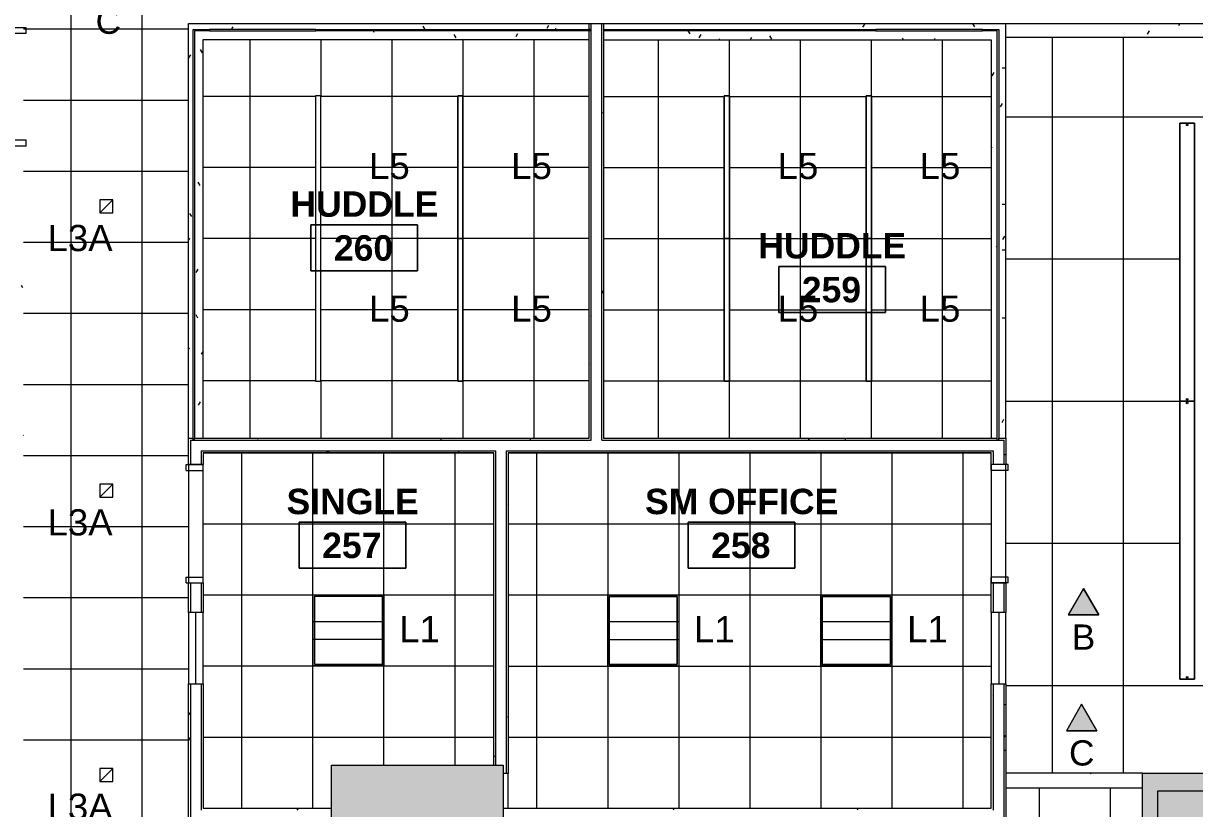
# Model space of a CAD drawing. Header units: inches. Extents: x 389 to 3083, y 11893 to 13691.
# Drawn here: x 770.7 to 1166.3, y 12990.2 to 13255.3 of the extents above; entities that cross this region are included whole.
import ezdxf

# ---------------------------------------------------------------- set-up
doc = ezdxf.new("R2010")
doc.units = ezdxf.units.IN
doc.header["$MEASUREMENT"] = 0
for name, color, linetype, lineweight in [('X2$0$A-ANNO-NOTE', 131, 'Continuous', 9), ('X2$0$A-AREA-IDEN', 2, 'Continuous', 9), ('X2$0$A-CLNG', 13, 'Continuous', 13), ('X2$0$A-CLNG-PATT', 13, 'Continuous', 13), ('X2$0$A-DETL-GENF', 92, 'Continuous', 9), ('X2$0$A-DOOR', 31, 'Continuous', 13), ('X2$0$A-DOOR-FRAM', 31, 'Continuous', 20), ('X2$0$A-GLAZ', 151, 'Continuous', 13), ('X2$0$A-WALL', 113, 'Continuous', 13), ('X2$0$A-WALL-PATT', 111, 'Continuous', 13), ('X2$0$E-LITE-EQPM', 33, 'Continuous', 9), ('X2$0$E-LITE-EQPM-IDEN', 33, 'Continuous', 9), ('X2$0$I-WALL', 2, 'Continuous', 9), ('X2$0$S-COLS', 52, 'Continuous', 13)]:
    doc.layers.add(name, color=color, linetype=linetype, lineweight=lineweight)
doc.styles.add('X2$0$Arial_3', font='arial.ttf', dxfattribs={"height": 8.851796})
doc.styles.add('X2$0$Swis721 Lt BT', font='swissl.ttf', dxfattribs={"height": 8.514638})
doc.styles.add('X2$0$Swis721 Lt BT_B', font='', dxfattribs={"height": 8.583975})
doc.styles.get('X2$0$Swis721 Lt BT_B').set_extended_font_data('Swis721 Lt BT', bold=True)
pattern_1 = [(0, (-24941.6016, 0), (30.72, 7.68), [1.267, -21.773, 1.267, -21.773, -122.88]), (0, (-24941.6016, 0), (30.72, 7.68), [-46.08, 1.267, -44.813, 1.267, -21.773, -53.76]), (0, (-24941.6016, 0), (30.72, 7.68), [-115.2, 1.267, -14.093, 1.267, -37.133]), (120, (-24930.0816, 3.84), (-22.0110751, 22.7643004), [1.267, -21.773, 1.267, -21.773, -122.88]), (120, (-24930.0816, 3.84), (-22.0110751, 22.7643004), [-46.08, 1.267, -44.813, 1.267, -21.773, -53.76]), (120, (-24930.0816, 3.84), (-22.0110751, 22.7643004), [-115.2, 1.267, -14.093, 1.267, -37.133]), (240, (-24926.2416, 19.2), (-8.7089249, -30.4443004), [1.267, -21.773, 1.267, -21.773, -122.88]), (240, (-24926.2416, 19.2), (-8.7089249, -30.4443004), [-46.08, 1.267, -44.813, 1.267, -21.773, -53.76]), (240, (-24926.2416, 19.2), (-8.7089249, -30.4443004), [-115.2, 1.267, -14.093, 1.267, -37.133])]

# ---------------------------------------------------------------- blocks, each defined once
blk = doc.blocks.new('X2$0$Single Flush - OTJ_SOLIDFLUSH_ALUM-4900816-FIRST FLOOR')
at = {"layer": 'X2$0$A-DOOR-FRAM'}
for p, q in [((-20, -3.3125), (-20, 2.4375)), ((-20, 2.4375), (-18, 2.4375)), ((-18, -3.3125), (-18, 2.4375)), ((18.000004, -3.3125), (18.000004, 2.4375)), ((18.000004, 2.4375), (20.000004, 2.4375)), ((20.000004, -3.3125), (20.000004, 2.4375)), ((-20, -3.3125), (-18, -3.3125)), ((18.000004, -3.3125), (20.000004, -3.3125))]:
    blk.add_line(p, q, dxfattribs=at)
blk = doc.blocks.new('X2$0$Frameless opening with glazing - 24_ x 96_-4900874-FIRST FLOOR')
at = {"layer": 'X2$0$A-GLAZ'}
blk.add_line((-13.5, 0.0625), (10.5, 0.0625), dxfattribs=at)
blk = doc.blocks.new('X2$0$Single Flush - OTJ_SOLIDFLUSH_ALUM-4900275-FIRST FLOOR')
at = {"layer": 'X2$0$A-DOOR-FRAM'}
for p, q in [((-20, 3.3125), (-20, -2.4375)), ((-20, 3.3125), (-18, 3.3125)), ((-18, 3.3125), (-18, -2.4375)), ((18.000004, 3.3125), (18.000004, -2.4375)), ((18.000004, 3.3125), (20.000004, 3.3125)), ((20.000004, 3.3125), (20.000004, -2.4375)), ((-20, -2.4375), (-18, -2.4375)), ((18.000004, -2.4375), (20.000004, -2.4375))]:
    blk.add_line(p, q, dxfattribs=at)
blk = doc.blocks.new('X2$0$Lighting-Recessed-Axis-Sculpt - SCR-B4-300-80-35-F-4-4930933-FIRST FLOOR')
at = {"layer": 'X2$0$A-DETL-GENF'}
for p, q in [((-24.085, -0.875), (-24.085, 0.875)), ((-24.085, 0.875), (24.085, 0.875)), ((24.085, 0.875), (-24.085, 0.875)), ((-24.085, 0.875), (-24.085, -0.875)), ((24.085, 0.875), (24.085, -0.875)), ((24.085, -0.875), (24.085, 0.875)), ((24.085, -0.875), (-24.085, -0.875)), ((-24.085, -0.875), (24.085, -0.875))]:
    blk.add_line(p, q, dxfattribs=at)
blk = doc.blocks.new('X2$0$L-Ceiling Light - Linear Box - 2_x2_-4960925-FIRST FLOOR')
at = {"layer": 'X2$0$E-LITE-EQPM'}
for p, q in [((-12, -12), (-12, 12)), ((-12, 12), (12, 12)), ((-12, -12), (-12, 12)), ((-12, 12), (12, 12)), ((12, 12), (12, -12)), ((12, 12), (12, -12)), ((-11.5, -11.5), (-11.5, 11.5)), ((-11.5, 11.5), (11.5, 11.5)), ((11.5, 11.5), (-11.5, 11.5)), ((-11.5, 11.5), (-11.5, -11.5)), ((11.5, 11.5), (11.5, -11.5)), ((11.5, -11.5), (11.5, 11.5)), ((-12, 3), (12, 3)), ((-12, -3), (12, -3)), ((11.5, -11.5), (-11.5, -11.5)), ((-11.5, -11.5), (11.5, -11.5)), ((12, -12), (-12, -12)), ((12, -12), (-12, -12))]:
    blk.add_line(p, q, dxfattribs=at)
blk = doc.blocks.new('X2$0$Concrete-Rectangular-Column - 58_ X 34_-5105982-FIRST FLOOR')
at = {"layer": 'X2$0$S-COLS'}
blk.add_hatch(color=256, dxfattribs=at).paths.add_polyline_path([(-17, -24.13), (-17, -29), (17, -29), (17, 29), (-17, 29), (-17, -1.16)], flags=0)
for p, q in [((-17, 29), (17, 29)), ((-17, -29), (-17, 29)), ((17, 29), (17, -29)), ((17, -29), (-17, -29))]:
    blk.add_line(p, q, dxfattribs=at)
blk = doc.blocks.new('X2$0$Lighting-Pendant-Axis-Beam6-Flush-Direct-Acrylic - Lighting-Pendant-Axis-Beam6-Flush-Direct-Acrylic  8_ LENGTH-5206772-FIRST FLOOR')
at = {"layer": 'X2$0$A-DETL-GENF'}
for p, q in [((46.9375, 2.515625), (-46.9375, 2.515625)), ((-46.9375, 2.515625), (-46.9375, -2.515625)), ((-46.9375, 2.515625), (46.9375, 2.515625)), ((-46.9375, -2.515625), (-46.9375, 2.515625)), ((46.9375, -2.515625), (46.9375, 2.515625)), ((46.9375, 2.515625), (46.9375, -2.515625)), ((-46.9375, -2.515625), (46.9375, -2.515625)), ((46.9375, -2.515625), (-46.9375, -2.515625))]:
    blk.add_line(p, q, dxfattribs=at)
for centre in [(-46.3125, 0), (46.3125, 0)]:
    blk.add_circle(centre, 0.25, dxfattribs=at)
blk = doc.blocks.new('X2$0$L-Recessed Square Downlight - 4_  black trim-5264487-FIRST FLOOR')
at = {"layer": 'X2$0$E-LITE-EQPM'}
for p, q in [((-2.1875, -2.1875), (-2.1875, 2.1875)), ((-2.1875, 2.1875), (2.1875, 2.1875)), ((-2.1875, 2.1875), (2.1875, -2.1875)), ((2.1875, 2.1875), (2.1875, -2.1875)), ((2.1875, -2.1875), (-2.1875, -2.1875))]:
    blk.add_line(p, q, dxfattribs=at)
blk = doc.blocks.new('X2$0$Room Tag - Room Name and Number-3379422-FIRST FLOOR')
at = {"layer": 'X2$0$A-AREA-IDEN'}
for p, q in [((-0.1881, -0.1636), (-0.1881, -0.0018)), ((-0.1881, -0.0018), (0.1869, -0.0018)), ((0.1869, -0.0018), (-0.1881, -0.0018)), ((-0.1881, -0.0018), (-0.1881, -0.1636)), ((0.1869, -0.0018), (0.1869, -0.1636)), ((0.1869, -0.1636), (0.1869, -0.0018)), ((0.1869, -0.1636), (-0.1881, -0.1636)), ((-0.1881, -0.1636), (0.1869, -0.1636))]:
    blk.add_line(p, q, dxfattribs=at)

msp = doc.modelspace()

# ---------------------------------------------------------------- hatches: boundary and pattern name
at = {"layer": 'X2$0$A-ANNO-NOTE'}
for points in [[(1123.61, 13055.59), (1128.75, 13064.53), (1133.92, 13055.6)], [(1122.99, 13016.48), (1128.14, 13025.42), (1133.31, 13016.49)]]:
    msp.add_hatch(color=256, dxfattribs=at).paths.add_polyline_path(points, flags=0)
at = {"layer": 'X2$0$A-CLNG-PATT'}
h = msp.add_hatch(dxfattribs=at)
h.set_pattern_fill('FP2_1', color=256, style=0, pattern_type=2)
h.set_pattern_definition(pattern_1)
h.paths.add_polyline_path([(827.09, 13115.24), (827.97, 13115.24), (827.97, 13253.29), (961.8, 13253.29), (961.8, 13255.29), (826.47, 13255.29), (826.47, 13115.24)], flags=0)
h.paths.add_polyline_path([(828.47, 13115.24), (831.34, 13115.24), (831.34, 13249.92), (961.8, 13249.92), (961.8, 13252.79), (828.47, 13252.79), (828.47, 13134.49)], flags=0)
h = msp.add_hatch(dxfattribs=at)
h.set_pattern_fill('FP2_1', color=256, style=0, pattern_type=2)
h.set_pattern_definition(pattern_1)
h.paths.add_polyline_path([(1366.97, 13250.61), (1401.75, 13250.61), (1401.75, 13255.29), (1102.5, 13255.29), (1102.5, 13250.61), (1362.97, 13250.61)], flags=0)
at = {"layer": 'X2$0$A-DETL-GENF'}
h = msp.add_hatch(color=256, dxfattribs=at)
h.paths.add_polyline_path([(2305, 12643.67), (2345, 12643.67), (2345, 12644.86), (2346.69, 12644.86), (2346.69, 12862.26), (2256.94, 12862.26), (2256.94, 12644.86), (2305, 12644.86)], flags=0)
h.paths.add_polyline_path([(2038.72, 12643.67), (2108.72, 12643.67), (2108.72, 12659.84), (2148.32, 12659.84), (2148.32, 12683.41), (2151.82, 12683.41), (2151.82, 12644.86), (2252.31, 12644.86), (2252.31, 12726.41), (2248.31, 12726.41), (2248.31, 12733.41), (2252.31, 12733.41), (2252.31, 12916.76), (2312.12, 12916.76), (2312.12, 12996.11), (2132.32, 12996.11), (2132.32, 12862.87), (2192.32, 12862.87), (2192.32, 12859.37), (2156.32, 12859.37), (2156.32, 12733.41), (2203.32, 12733.41), (2203.32, 12726.41), (2151.82, 12726.41), (2151.82, 12723.41), (2148.32, 12723.41), (2148.32, 12757.39), (2146.82, 12757.39), (2146.82, 12760.89), (2148.32, 12760.89), (2148.32, 12859.37), (2106.32, 12859.37), (2106.32, 12814.88), (2102.82, 12814.88), (2102.82, 12859.37), (2050.08, 12859.37), (2050.08, 12771.38), (2102.82, 12771.38), (2102.82, 12774.88), (2106.32, 12774.88), (2106.32, 12760.89), (2106.82, 12760.89), (2106.82, 12757.39), (2038.72, 12757.36), (2038.72, 12734.57), (2035.22, 12734.57), (2035.22, 12757.36), (2034.58, 12757.39), (2034.58, 12784.36), (2030.07, 12784.36), (2030.07, 12788.36), (2046.58, 12788.36), (2046.58, 12862.87), (2108.32, 12862.87), (2108.32, 12996.11), (1958.83, 12996.11), (1958.83, 12815.84), (1953.83, 12815.84), (1953.83, 12788.36), (1990.07, 12788.36), (1990.07, 12784.36), (1953.83, 12784.36), (1953.83, 12765.13), (1941.83, 12765.13), (1941.83, 12692.32), (2035.22, 12692.32), (2035.22, 12694.57), (2038.72, 12694.57), (2038.72, 12645.98)], flags=0)
h.paths.add_polyline_path([(2110.72, 12643.67), (2148.32, 12643.67), (2148.32, 12657.84), (2110.72, 12657.84), (2110.72, 12644.86)], flags=0)
h.paths.add_polyline_path([(2351.69, 12644.86), (2354.35, 12644.86), (2354.35, 12862.26), (2351.31, 12862.26), (2351.31, 12644.86)], flags=0)
h.paths.add_polyline_path([(2358.98, 12644.86), (2364.95, 12644.86), (2364.95, 12862.26), (2358.98, 12862.26), (2358.98, 12676.51)], flags=0)
h.paths.add_polyline_path([(1869.23, 12645.98), (1938.33, 12645.98), (1938.33, 12765.13), (1838.75, 12765.13), (1838.75, 12732.42), (1833.75, 12732.42), (1833.75, 12690.92), (1838.75, 12690.92), (1838.75, 12645.98), (1853.08, 12645.98)], flags=0)
h.paths.add_polyline_path([(1941.83, 12645.98), (2035.22, 12645.98), (2035.22, 12656.84), (1941.83, 12656.84), (1941.83, 12646.14)], flags=0)
h.paths.add_polyline_path([(2035.22, 12660.34), (2035.22, 12688.82), (1941.83, 12688.82), (1941.83, 12660.34), (2004.05, 12660.34)], flags=0)
h.paths.add_polyline_path([(2094.83, 12762.39), (2094.83, 12766.38), (2050.08, 12766.38), (2050.08, 12762.39), (2090.96, 12762.39)], flags=0)
h.paths.add_polyline_path([(1156.86, 12767.11), (1169.11, 12767.11), (1169.11, 12996.11), (1153.75, 12996.11), (1153.75, 12767.11)], flags=0)
h.paths.add_polyline_path([(1260.35, 12767.11), (1263.73, 12767.11), (1263.73, 12996.11), (1217.82, 12996.11), (1217.82, 12999.11), (1177.82, 12999.11), (1177.82, 12996.11), (1173.73, 12996.11), (1173.75, 12767.11), (1260.06, 12767.11)], flags=0)
h.paths.add_polyline_path([(1395.67, 12767.11), (1498.22, 12767.11), (1498.22, 12789.09), (1560.47, 12789.09), (1560.47, 12843.66), (1521.09, 12843.66), (1521.09, 12913.61), (1560.47, 12913.61), (1560.47, 12971.12), (1497.72, 12971.12), (1497.72, 12990.11), (1432.7, 12990.11), (1432.7, 12915.83), (1371.25, 12915.83), (1371.25, 12767.11), (1394.42, 12767.11)], flags=0)
h.paths.add_polyline_path([(1301.73, 12767.11), (1367.25, 12767.11), (1367.25, 12813.56), (1291.54, 12813.56), (1291.54, 12767.11), (1299.98, 12767.11)], flags=0)
h.paths.add_polyline_path([(1520.2, 12767.11), (1560.47, 12767.11), (1560.47, 12785.09), (1502.22, 12785.09), (1502.22, 12767.11)], flags=0)
h.paths.add_polyline_path([(1288.04, 12767.11), (1288.04, 12813.56), (1268.35, 12813.56), (1268.35, 12767.11)], flags=0)
h.paths.add_polyline_path([(1838.75, 12775.13), (1939.83, 12775.13), (1939.83, 12878.23), (1838.75, 12878.23), (1838.75, 12849.04), (1833.75, 12849.04), (1833.75, 12807.54), (1838.75, 12807.54), (1838.75, 12794.48)], flags=0)
h.paths.add_polyline_path([(1671.14, 12776.11), (1671.75, 12776.11), (1671.75, 12808.86), (1677.75, 12808.86), (1677.75, 12850.36), (1671.75, 12850.36), (1671.75, 12878.07), (1582.22, 12878.07), (1582.22, 12776.11), (1670.51, 12776.11)], flags=0)
h.paths.add_polyline_path([(1578.72, 12776.11), (1578.72, 12990.11), (1570.47, 12990.11), (1570.47, 12776.11)], flags=0)
h.paths.add_polyline_path([(1270.14, 12817.56), (1367.25, 12817.56), (1367.25, 12937.11), (1371.25, 12937.11), (1371.25, 12921.83), (1426.7, 12921.83), (1426.7, 12990.11), (1408.22, 12990.11), (1408.22, 12980.62), (1371.25, 12980.62), (1371.25, 12977.11), (1367.25, 12977.11), (1367.25, 12996.11), (1350.25, 12996.11), (1350.25, 12999.11), (1310.25, 12999.11), (1310.25, 12996.11), (1268.35, 12996.11), (1268.35, 12817.56)], flags=0)
h.paths.add_polyline_path([(1560.47, 12847.66), (1560.47, 12909.61), (1525.09, 12909.61), (1525.09, 12847.66), (1552.77, 12847.66)], flags=0)
h.paths.add_polyline_path([(2125.32, 12862.87), (2125.32, 12996.11), (2115.32, 12996.11), (2115.32, 12862.87)], flags=0)
h.paths.add_polyline_path([(2256.94, 12866.89), (2329.12, 12866.89), (2329.12, 12996.11), (2320.12, 12996.11), (2320.12, 12912.76), (2256.94, 12912.76), (2256.94, 12885.78)], flags=0)
h.paths.add_polyline_path([(1582.22, 12882.07), (1671.75, 12882.07), (1671.75, 12911.36), (1677.75, 12911.36), (1677.75, 12952.86), (1671.75, 12952.86), (1671.75, 12984.11), (1673.75, 12984.11), (1673.75, 12990.11), (1582.22, 12990.11), (1582.22, 12909.73)], flags=0)
h.paths.add_polyline_path([(1840.22, 12882.23), (1939.83, 12882.23), (1939.83, 12986.11), (1838.75, 12986.11), (1838.75, 12957.77), (1833.75, 12957.77), (1833.75, 12916.27), (1838.75, 12916.27), (1838.75, 12882.23)], flags=0)
h.paths.add_polyline_path([(1501.72, 12975.12), (1560.47, 12975.12), (1560.47, 12990.11), (1501.72, 12990.11)], flags=0)
h.paths.add_polyline_path([(1371.25, 12985.62), (1392.72, 12985.62), (1392.72, 12988.61), (1371.25, 12988.61)], flags=0)
h.paths.add_polyline_path([(1392.72, 12993.61), (1392.72, 12999.11), (1371.25, 12999.11), (1371.25, 12993.61), (1375.42, 12993.61)], flags=0)
at = {"layer": 'X2$0$A-WALL-PATT'}
h = msp.add_hatch(dxfattribs=at)
h.set_pattern_fill('FP2_1', color=256, style=0, pattern_type=2)
h.set_pattern_definition(pattern_1)
h.paths.add_polyline_path([(770.66, 13091.61), (770.66, 13179.86), (770.03, 13179.86), (770.03, 13091.61)], flags=0)
h.paths.add_polyline_path([(770.66, 13203.86), (770.66, 13213.86), (770.03, 13213.86), (770.03, 13203.86)], flags=0)
h.paths.add_polyline_path([(770.66, 13253.86), (770.66, 13267.23), (770.03, 13267.23), (770.03, 13253.86)], flags=0)
h.paths.add_polyline_path([(770.66, 13306.23), (770.66, 13324.11), (770.03, 13324.11), (770.03, 13306.23)], flags=0)
h = msp.add_hatch(dxfattribs=at)
h.set_pattern_fill('FP2_1', color=256, style=0, pattern_type=2)
h.set_pattern_definition(pattern_1)
h.paths.add_polyline_path([(962.42, 13115.24), (962.42, 13252.79), (961.8, 13252.79), (961.8, 13115.24)], flags=0)
h.paths.add_polyline_path([(961.8, 13253.29), (962.42, 13253.3), (962.42, 13255.29), (961.8, 13255.29)], flags=0)
h = msp.add_hatch(dxfattribs=at)
h.set_pattern_fill('FP2_1', color=256, style=0, pattern_type=2)
h.set_pattern_definition(pattern_1)
h.paths.add_polyline_path([(966.67, 13115.24), (966.67, 13255.29), (966.05, 13255.29), (966.05, 13115.24)], flags=0)
h = msp.add_hatch(dxfattribs=at)
h.set_pattern_fill('FP2_1', color=256, style=0, pattern_type=2)
h.set_pattern_definition(pattern_1)
h.paths.add_polyline_path([(1057.15, 13114.61), (1099.62, 13114.61), (1099.62, 13115.24), (966.05, 13115.24), (966.05, 13114.61), (1055.4, 13114.61)], flags=0)
h.paths.add_polyline_path([(827.97, 13114.61), (827.97, 13115.24), (826.47, 13115.24), (826.47, 13114.61), (827.09, 13114.61)], flags=0)
h.paths.add_polyline_path([(828.47, 13114.61), (962.42, 13114.61), (962.42, 13115.24), (828.47, 13115.24)], flags=0)
h.paths.add_polyline_path([(1100.12, 13114.61), (1101.87, 13114.61), (1101.87, 13115.24), (1100.12, 13115.24), (1100.12, 13114.69)], flags=0)
h = msp.add_hatch(dxfattribs=at)
h.set_pattern_fill('FP2_1', color=256, style=0, pattern_type=2)
h.set_pattern_definition(pattern_1)
h.paths.add_polyline_path([(826.47, 12512.49), (827.09, 12512.49), (827.09, 12555.69), (826.47, 12555.69), (826.47, 12516.11)], flags=0)
h.paths.add_polyline_path([(827.09, 12579.69), (827.09, 12589.69), (826.47, 12589.69), (826.47, 12579.69)], flags=0)
h.paths.add_polyline_path([(827.09, 12629.69), (827.09, 12693.51), (826.47, 12693.51), (826.47, 12629.69)], flags=0)
h.paths.add_polyline_path([(827.09, 12733.51), (827.09, 12783.18), (826.47, 12783.18), (826.47, 12733.51)], flags=0)
h.paths.add_polyline_path([(827.09, 12807.18), (827.09, 12817.18), (826.47, 12817.18), (826.47, 12807.18)], flags=0)
h.paths.add_polyline_path([(827.09, 12857.18), (827.09, 12870.05), (826.47, 12870.05), (826.47, 12857.18)], flags=0)
h.paths.add_polyline_path([(826.47, 12910.05), (827.09, 12910.05), (827.09, 12920.05), (826.47, 12920.05), (826.47, 12912.46)], flags=0)
h.paths.add_polyline_path([(827.09, 12944.05), (827.09, 13032.36), (826.47, 13032.36), (826.47, 12944.05)], flags=0)
h.paths.add_polyline_path([(827.09, 13056.36), (827.09, 13066.36), (826.47, 13066.36), (826.47, 13056.36)], flags=0)
h.paths.add_polyline_path([(826.47, 13106.36), (827.09, 13106.36), (827.09, 13114.61), (826.47, 13114.61), (826.47, 13110.36)], flags=0)
h = msp.add_hatch(dxfattribs=at)
h.set_pattern_fill('FP2_1', color=256, style=0, pattern_type=2)
h.set_pattern_definition(pattern_1)
h.paths.add_polyline_path([(1101.87, 12539.75), (1102.5, 12539.84), (1102.5, 12657.51), (1101.87, 12657.51), (1101.87, 12539.78)], flags=0)
h.paths.add_polyline_path([(1101.87, 12681.51), (1102.5, 12681.51), (1102.5, 12691.51), (1101.87, 12691.51)], flags=0)
h.paths.add_polyline_path([(1101.87, 12731.51), (1102.5, 12731.51), (1102.5, 12783.18), (1101.87, 12783.18), (1101.87, 12735.5)], flags=0)
h.paths.add_polyline_path([(1101.87, 12807.18), (1102.5, 12807.18), (1102.5, 12817.18), (1101.87, 12817.18)], flags=0)
h.paths.add_polyline_path([(1101.87, 12857.18), (1102.5, 12857.18), (1102.5, 12870.05), (1101.87, 12870.05), (1101.87, 12860.71)], flags=0)
h.paths.add_polyline_path([(1102.5, 12910.05), (1102.5, 12920.05), (1101.87, 12920.05), (1101.87, 12910.05)], flags=0)
h.paths.add_polyline_path([(1102.5, 12944.05), (1102.5, 13032.36), (1101.87, 13032.36), (1101.87, 12944.05)], flags=0)
h.paths.add_polyline_path([(1102.5, 13056.36), (1102.5, 13066.36), (1101.87, 13066.36), (1101.87, 13056.36)], flags=0)
h.paths.add_polyline_path([(1102.5, 13106.36), (1102.5, 13115.24), (1101.87, 13115.24), (1101.87, 13106.36)], flags=0)
h = msp.add_hatch(dxfattribs=at)
h.set_pattern_fill('FP2_1', color=256, style=0, pattern_type=2)
h.set_pattern_definition(pattern_1)
h.paths.add_polyline_path([(830.72, 13110.36), (930.19, 13110.36), (930.17, 13110.99), (830.72, 13110.99)], flags=0)
h.paths.add_polyline_path([(1097.62, 13110.36), (1097.62, 13110.99), (933.82, 13110.99), (933.82, 13110.36), (1057.15, 13110.36)], flags=0)
h = msp.add_hatch(dxfattribs=at)
h.set_pattern_fill('FP2_1', color=256, style=0, pattern_type=2)
h.set_pattern_definition(pattern_1)
h.paths.add_polyline_path([(830.72, 12516.74), (831.34, 12516.74), (831.34, 12555.69), (830.72, 12555.69), (830.72, 12516.74)], flags=0)
h.paths.add_polyline_path([(831.34, 12579.69), (831.34, 12589.69), (830.72, 12589.69), (830.72, 12579.69)], flags=0)
h.paths.add_polyline_path([(831.34, 12629.69), (831.34, 12637.86), (830.72, 12637.86), (830.72, 12629.69)], flags=0)
h.paths.add_polyline_path([(831.34, 12641.48), (831.34, 12693.51), (830.72, 12693.51), (830.72, 12641.48)], flags=0)
h.paths.add_polyline_path([(830.72, 12733.51), (831.34, 12733.51), (831.34, 12738.13), (830.72, 12738.13), (830.72, 12735.5)], flags=0)
h.paths.add_polyline_path([(830.72, 12741.76), (831.34, 12741.76), (831.34, 12783.18), (830.72, 12783.18), (830.72, 12742.38)], flags=0)
h.paths.add_polyline_path([(830.72, 12807.18), (831.34, 12807.18), (831.34, 12817.18), (830.72, 12817.18)], flags=0)
h.paths.add_polyline_path([(830.72, 12857.18), (831.34, 12857.18), (831.34, 12861.8), (830.72, 12861.8), (830.72, 12861.18)], flags=0)
h.paths.add_polyline_path([(830.72, 12865.43), (831.34, 12865.43), (831.34, 12870.05), (830.72, 12870.05), (830.72, 12865.43)], flags=0)
h.paths.add_polyline_path([(831.34, 12910.05), (831.34, 12920.05), (830.72, 12920.05), (830.72, 12910.05)], flags=0)
h.paths.add_polyline_path([(830.72, 12944.05), (831.34, 12944.05), (831.34, 12986.03), (830.72, 12986.03), (830.72, 12971.1)], flags=0)
h.paths.add_polyline_path([(831.34, 12989.66), (831.34, 13032.36), (830.72, 13032.36), (830.72, 12989.66)], flags=0)
h.paths.add_polyline_path([(830.72, 13056.36), (831.34, 13056.36), (831.34, 13066.36), (830.72, 13066.36)], flags=0)
h.paths.add_polyline_path([(830.72, 13106.36), (831.34, 13106.36), (831.34, 13110.36), (830.72, 13110.36)], flags=0)
h = msp.add_hatch(dxfattribs=at)
h.set_pattern_fill('FP2_1', color=256, style=0, pattern_type=2)
h.set_pattern_definition(pattern_1)
h.paths.add_polyline_path([(930.19, 13004.86), (930.19, 13110.36), (929.57, 13110.36), (929.57, 13004.86)], flags=0)
h = msp.add_hatch(dxfattribs=at)
h.set_pattern_fill('FP2_1', color=256, style=0, pattern_type=2)
h.set_pattern_definition(pattern_1)
h.paths.add_polyline_path([(934.44, 13002.07), (934.44, 13110.36), (933.82, 13110.36), (933.82, 13002.07)], flags=0)
h = msp.add_hatch(dxfattribs=at)
h.set_pattern_fill('FP2_1', color=256, style=0, pattern_type=2)
h.set_pattern_definition(pattern_1)
h.paths.add_polyline_path([(1097.62, 12543.44), (1098.25, 12543.53), (1098.25, 12657.51), (1097.62, 12657.51), (1097.62, 12543.53)], flags=0)
h.paths.add_polyline_path([(1097.62, 12681.51), (1098.25, 12681.51), (1098.25, 12691.51), (1097.62, 12691.51)], flags=0)
h.paths.add_polyline_path([(1098.25, 12731.51), (1098.25, 12738.13), (1097.62, 12738.13), (1097.62, 12731.51)], flags=0)
h.paths.add_polyline_path([(1097.62, 12741.76), (1098.25, 12741.76), (1098.25, 12783.18), (1097.62, 12783.18), (1097.62, 12742.38)], flags=0)
h.paths.add_polyline_path([(1098.25, 12807.18), (1098.25, 12817.18), (1097.62, 12817.18), (1097.62, 12807.18)], flags=0)
h.paths.add_polyline_path([(1098.25, 12857.18), (1098.25, 12861.8), (1097.62, 12861.8), (1097.62, 12857.18)], flags=0)
h.paths.add_polyline_path([(1098.25, 12865.43), (1098.25, 12870.05), (1097.62, 12870.05), (1097.62, 12865.43)], flags=0)
h.paths.add_polyline_path([(1098.25, 12910.05), (1098.25, 12920.05), (1097.62, 12920.05), (1097.62, 12910.05)], flags=0)
h.paths.add_polyline_path([(1098.25, 12944.05), (1098.25, 12986.03), (1097.62, 12986.03), (1097.62, 12944.05)], flags=0)
h.paths.add_polyline_path([(1097.62, 12989.66), (1098.25, 12989.66), (1098.25, 13032.36), (1097.62, 13032.36), (1097.62, 12990.28)], flags=0)
h.paths.add_polyline_path([(1097.62, 13056.36), (1098.25, 13056.36), (1098.25, 13066.36), (1097.62, 13066.36)], flags=0)
h.paths.add_polyline_path([(1098.25, 13106.36), (1098.25, 13110.99), (1097.62, 13110.99), (1097.62, 13106.36)], flags=0)
h = msp.add_hatch(dxfattribs=at)
h.set_pattern_fill('FP2_1', color=256, style=0, pattern_type=2)
h.set_pattern_definition(pattern_1)
h.paths.add_polyline_path([(765.66, 13090.98), (770.66, 13090.98), (770.66, 13091.61), (569.72, 13091.61), (569.72, 13090.98), (700.38, 13090.98)], flags=0)
for points in [[(1153.75, 12996.11), (1177.75, 12996.11), (1177.75, 13002.11), (1148.75, 13002.11), (1148.75, 12996.11)], [(1153.75, 12767.11), (1153.75, 12996.11), (1148.75, 12996.11), (1148.75, 12767.11), (1153.63, 12767.11)]]:
    msp.add_hatch(color=256, dxfattribs=at).paths.add_polyline_path(points, flags=0)
h = msp.add_hatch(dxfattribs=at)
h.set_pattern_fill('FP2_1', color=256, style=0, pattern_type=2)
h.set_pattern_definition(pattern_1)
h.paths.add_polyline_path([(831.34, 12989.66), (874.75, 12989.66), (874.75, 12990.28), (831.34, 12990.28)], flags=0)
h = msp.add_hatch(dxfattribs=at)
h.set_pattern_fill('FP2_1', color=256, style=0, pattern_type=2)
h.set_pattern_definition(pattern_1)
h.paths.add_polyline_path([(1048.03, 12989.66), (1097.62, 12989.66), (1097.62, 12990.28), (932.75, 12990.28), (932.75, 12989.66), (991.57, 12989.66)], flags=0)

# ---------------------------------------------------------------- linework, layer by layer
at = {"layer": 'X2$0$A-ANNO-NOTE'}
for p, q in [((1128.75, 13064.53), (1123.61, 13055.59)), ((1128.75, 13064.53), (1123.61, 13055.59)), ((1133.92, 13055.6), (1128.75, 13064.53)), ((1128.75, 13064.53), (1133.92, 13055.6)), ((1123.61, 13055.59), (1133.92, 13055.6)), ((1133.92, 13055.6), (1123.61, 13055.59)), ((1128.14, 13025.42), (1122.99, 13016.48)), ((1128.14, 13025.42), (1122.99, 13016.48)), ((1133.31, 13016.49), (1128.14, 13025.42)), ((1128.14, 13025.42), (1133.31, 13016.49)), ((1122.99, 13016.48), (1133.31, 13016.49)), ((1133.31, 13016.49), (1122.99, 13016.48))]:
    msp.add_line(p, q, dxfattribs=at)
at = {"layer": 'X2$0$A-CLNG'}
for p, q in [((826.47, 13115.24), (826.47, 13255.29)), ((826.47, 13255.29), (961.8, 13255.29)), ((966.67, 13255.29), (1401.75, 13255.29)), ((1102.5, 13115.24), (1102.5, 13255.29)), ((831.34, 13249.92), (961.8, 13249.92)), ((831.34, 13115.24), (831.34, 13249.92)), ((966.67, 13249.79), (1097.62, 13249.79)), ((1097.62, 13249.79), (1097.62, 13115.24)), ((1102.5, 13250.61), (1401.75, 13250.61)), ((871.13, 13230.83), (869.38, 13230.83)), ((869.38, 13230.83), (869.38, 13134.49)), ((871.13, 13134.49), (871.13, 13230.83)), ((917.38, 13230.83), (917.38, 13134.49)), ((919.13, 13230.83), (917.38, 13230.83)), ((919.13, 13134.49), (919.13, 13230.83)), ((1009.15, 13230.83), (1007.4, 13230.83)), ((1007.4, 13230.83), (1007.4, 13134.49)), ((1009.15, 13134.49), (1009.15, 13230.83)), ((1055.4, 13230.83), (1055.4, 13134.49)), ((1057.15, 13230.83), (1055.4, 13230.83)), ((1057.15, 13134.49), (1057.15, 13230.83)), ((869.38, 13134.49), (871.13, 13134.49)), ((917.38, 13134.49), (919.13, 13134.49)), ((1007.4, 13134.49), (1009.15, 13134.49)), ((1055.4, 13134.49), (1057.15, 13134.49)), ((934.44, 12990.28), (934.44, 13002.07)), ((1148.75, 13002.11), (1102.5, 13002.11)), ((1148.75, 12997.11), (1102.5, 12997.11))]:
    msp.add_line(p, q, dxfattribs=at)
at = {"layer": 'X2$0$A-CLNG-PATT'}
for p, q in [((786.71, 13324.11), (786.71, 12447.98)), ((810.71, 13324.11), (810.71, 12447.98)), ((1037.12, 13255.29), (1036.97, 13255.03)), ((1054.74, 13255.1), (1054.11, 13254.01)), ((1092.05, 13254.1), (1091.42, 13255.2)), ((770.66, 13253.43), (826.47, 13253.43)), ((847.13, 13249.92), (847.13, 13115.24)), ((871.13, 13249.92), (871.13, 13230.83)), ((895.13, 13249.92), (895.13, 13115.24)), ((919.13, 13249.92), (919.13, 13230.83)), ((943.13, 13249.92), (943.13, 13115.24)), ((985.15, 13115.24), (985.15, 13249.79)), ((995.85, 13251.77), (995.26, 13252.79)), ((999.48, 13251.54), (998.84, 13250.44)), ((1005.86, 13249.79), (1005.71, 13250.06)), ((1009.15, 13230.83), (1009.15, 13249.79)), ((1016.62, 13250.51), (1016.2, 13249.79)), ((1023.48, 13249.99), (1022.85, 13251.09)), ((1033.15, 13115.24), (1033.15, 13249.79)), ((1057.15, 13230.83), (1057.15, 13249.79)), ((1067.94, 13249.79), (1067.62, 13250.33)), ((1078.53, 13250.23), (1078.28, 13249.79)), ((1081.15, 13115.24), (1081.15, 13249.79)), ((1118.29, 13002.11), (1118.29, 13250.61)), ((1142.29, 13002.11), (1142.29, 13250.61)), ((1098.49, 13238.71), (1097.85, 13237.62)), ((1101.28, 13240.32), (1102.5, 13240.32)), ((869.38, 13230.64), (831.34, 13230.64)), ((917.38, 13230.64), (871.13, 13230.64)), ((961.8, 13230.64), (919.13, 13230.64)), ((966.67, 13230.64), (1007.4, 13230.64)), ((1009.15, 13230.64), (1055.4, 13230.64)), ((1057.15, 13230.64), (1097.62, 13230.64)), ((770.66, 13229.43), (826.47, 13229.43)), ((1101.3, 13228.22), (1100.67, 13227.13)), ((1102.5, 13223.78), (1401.75, 13223.78)), ((1097.95, 13213.17), (1097.62, 13213.74)), ((869.38, 13206.64), (831.34, 13206.64)), ((917.38, 13206.64), (871.13, 13206.64)), ((961.8, 13206.64), (919.13, 13206.64)), ((966.67, 13206.64), (1007.4, 13206.64)), ((1009.15, 13206.64), (1055.4, 13206.64)), ((1057.15, 13206.64), (1097.62, 13206.64)), ((770.66, 13205.43), (826.47, 13205.43)), ((1102.5, 13199.58), (1102.45, 13199.49)), ((1101.28, 13194.24), (1102.5, 13194.24)), ((869.38, 13182.64), (831.34, 13182.64)), ((917.38, 13182.64), (871.13, 13182.64)), ((961.8, 13182.64), (919.13, 13182.64)), ((966.67, 13182.64), (1007.4, 13182.64)), ((1009.15, 13182.64), (1055.4, 13182.64)), ((1057.15, 13182.64), (1097.62, 13182.64)), ((1102.05, 13183.45), (1101.42, 13182.35)), ((770.66, 13181.43), (826.47, 13181.43)), ((1099.62, 13179.55), (1099.37, 13179.98)), ((1101.28, 13178.88), (1102.5, 13178.88)), ((1102.5, 13175.78), (1161.26, 13175.78)), ((770.66, 13157.43), (826.47, 13157.43)), ((869.38, 13158.64), (831.34, 13158.64)), ((917.38, 13158.64), (871.13, 13158.64)), ((961.8, 13158.64), (919.13, 13158.64)), ((966.67, 13158.64), (1007.4, 13158.64)), ((1009.15, 13158.64), (1055.4, 13158.64)), ((1057.15, 13158.64), (1097.62, 13158.64)), ((1101.28, 13155.84), (1102.5, 13155.84)), ((770.66, 13133.43), (826.47, 13133.43)), ((869.38, 13134.64), (831.34, 13134.64)), ((917.38, 13134.64), (871.13, 13134.64)), ((871.13, 13134.49), (871.13, 13115.24)), ((961.8, 13134.64), (919.13, 13134.64)), ((919.13, 13134.49), (919.13, 13115.24)), ((966.67, 13134.64), (1007.4, 13134.64)), ((1009.15, 13134.64), (1055.4, 13134.64)), ((1009.15, 13115.24), (1009.15, 13134.49)), ((1057.15, 13134.64), (1097.62, 13134.64)), ((1057.15, 13115.24), (1057.15, 13134.49)), ((1102.5, 13127.78), (1161.26, 13127.78)), ((1101.78, 13121.53), (1101.14, 13120.43)), ((770.66, 13109.43), (826.47, 13109.43)), ((831.34, 13110.36), (929.57, 13110.36)), ((844.46, 12990.28), (844.46, 13110.36)), ((868.46, 12990.28), (868.46, 13110.36)), ((892.46, 13004.86), (892.46, 13110.36)), ((916.46, 13004.86), (916.46, 13110.36)), ((934.44, 13110.32), (1097.62, 13110.32)), ((944.03, 13110.36), (944.03, 12990.28)), ((968.03, 13110.36), (968.03, 12990.28)), ((992.03, 13110.36), (992.03, 12990.28)), ((1016.03, 13110.36), (1016.03, 12990.28)), ((1040.03, 13110.36), (1040.03, 12990.28)), ((1064.03, 13110.36), (1064.03, 12990.28)), ((1088.03, 13110.36), (1088.03, 12990.28)), ((770.66, 13085.43), (826.47, 13085.43)), ((831.34, 13086.36), (929.57, 13086.36)), ((934.44, 13086.32), (1097.62, 13086.32)), ((1102.5, 13079.78), (1161.26, 13079.78)), ((770.66, 13061.43), (826.47, 13061.43)), ((831.34, 13062.36), (929.57, 13062.36)), ((934.44, 13062.32), (1097.62, 13062.32)), ((770.66, 13037.43), (826.47, 13037.43)), ((831.34, 13038.36), (929.57, 13038.36)), ((934.44, 13038.32), (1097.62, 13038.32)), ((1102.5, 13031.78), (1401.75, 13031.78)), ((770.66, 13013.43), (826.47, 13013.43)), ((831.34, 13014.36), (929.57, 13014.36)), ((934.44, 13014.32), (1097.62, 13014.32)), ((1131.28, 13001.84), (1131.12, 13002.11)), ((1113.91, 12546.4), (1113.91, 12997.11)), ((1137.91, 12549.81), (1137.91, 12997.11)), ((831.34, 12990.36), (874.75, 12990.36)), ((934.44, 12990.32), (1097.62, 12990.32))]:
    msp.add_line(p, q, dxfattribs=at)
at = {"layer": 'X2$0$A-WALL'}
for p, q in [((962.42, 13114.61), (962.42, 13255.29)), ((966.05, 13114.61), (966.05, 13255.29)), ((962.42, 13253.29), (961.8, 13253.29)), ((962.42, 13252.79), (961.8, 13252.79)), ((827.09, 13114.61), (962.42, 13114.61)), ((827.09, 13114.61), (827.09, 13106.36)), ((827.97, 13114.61), (827.97, 13115.24)), ((828.47, 13114.61), (828.47, 13115.24)), ((966.05, 13114.61), (1101.87, 13114.61)), ((1099.62, 13114.61), (1099.62, 13115.24)), ((1100.12, 13114.61), (1100.12, 13115.24)), ((1101.87, 13114.61), (1101.87, 13106.36)), ((830.72, 13110.99), (930.19, 13110.99)), ((830.72, 13110.99), (830.72, 13106.36)), ((930.19, 13004.86), (930.19, 13110.99)), ((933.82, 13110.99), (1098.25, 13110.99)), ((933.82, 13002.07), (933.82, 13110.99)), ((1098.25, 13110.99), (1098.25, 13106.36)), ((827.09, 13066.36), (827.09, 13056.36)), ((830.72, 13066.36), (830.72, 13056.36)), ((1098.25, 13066.36), (1098.25, 13056.36)), ((1101.87, 13066.36), (1101.87, 13056.36)), ((827.09, 13032.36), (827.09, 12944.05)), ((830.72, 13032.36), (830.72, 12989.66)), ((1098.25, 13032.36), (1098.25, 12989.66)), ((1101.87, 13032.36), (1101.87, 12944.05)), ((1148.75, 13002.11), (1177.75, 13002.11)), ((1148.75, 12996.11), (1148.75, 13002.11)), ((1169.11, 12996.11), (1153.75, 12996.11))]:
    msp.add_line(p, q, dxfattribs=at)
at = {"layer": 'X2$0$I-WALL'}
for p, q in [((961.8, 13253.29), (961.8, 13255.29)), ((961.8, 13255.29), (966.67, 13255.29)), ((966.67, 13255.29), (966.67, 13115.24)), ((827.97, 13115.24), (827.97, 13253.29)), ((827.97, 13253.29), (833.47, 13253.29)), ((828.47, 13252.79), (828.47, 13115.24)), ((833.47, 13252.79), (828.47, 13252.79)), ((833.47, 13253.29), (833.47, 13252.79)), ((869.47, 13253.29), (833.47, 13253.29)), ((833.47, 13252.79), (869.47, 13252.79)), ((869.47, 13253.29), (961.8, 13253.29)), ((869.47, 13252.79), (869.47, 13253.29)), ((961.8, 13252.79), (869.47, 13252.79)), ((961.8, 13115.24), (961.8, 13252.79)), ((966.92, 13253.29), (1058.62, 13253.29)), ((966.92, 13252.79), (966.92, 13253.29)), ((1058.62, 13252.79), (966.92, 13252.79)), ((1058.62, 13253.29), (1058.62, 13252.79)), ((1094.62, 13253.29), (1058.62, 13253.29)), ((1058.62, 13252.79), (1094.62, 13252.79)), ((1094.62, 13253.29), (1100.12, 13253.29)), ((1094.62, 13252.79), (1094.62, 13253.29)), ((1099.62, 13252.79), (1094.62, 13252.79)), ((1099.62, 13115.24), (1099.62, 13252.79)), ((1100.12, 13253.29), (1100.12, 13115.24)), ((826.47, 13106.36), (826.47, 13115.24)), ((826.47, 13115.24), (827.97, 13115.24)), ((828.47, 13115.24), (961.8, 13115.24)), ((966.67, 13115.24), (1099.62, 13115.24)), ((1100.12, 13115.24), (1102.5, 13115.24)), ((1102.5, 13115.24), (1102.5, 13106.36)), ((929.57, 13110.36), (831.34, 13110.36)), ((831.34, 13110.36), (831.34, 13106.36)), ((929.57, 13004.86), (929.57, 13110.36)), ((1097.62, 13110.36), (934.44, 13110.36)), ((934.44, 13110.36), (934.44, 13002.07)), ((1097.62, 13106.36), (1097.62, 13110.36)), ((831.34, 13106.36), (826.47, 13106.36)), ((826.47, 13106.36), (826.47, 13066.36)), ((831.34, 13066.36), (831.34, 13106.36)), ((1102.5, 13106.36), (1097.62, 13106.36)), ((1097.62, 13106.36), (1097.62, 13066.36)), ((1102.5, 13066.36), (1102.5, 13106.36)), ((826.47, 13056.36), (826.47, 13066.36)), ((826.47, 13066.36), (831.34, 13066.36)), ((831.34, 13066.36), (831.34, 13056.36)), ((1097.62, 13056.36), (1097.62, 13066.36)), ((1097.62, 13066.36), (1102.5, 13066.36)), ((1102.5, 13066.36), (1102.5, 13056.36)), ((831.34, 13056.36), (826.47, 13056.36)), ((826.47, 13056.36), (826.47, 13032.36)), ((831.34, 13032.36), (831.34, 13056.36)), ((1102.5, 13056.36), (1097.62, 13056.36)), ((1097.62, 13056.36), (1097.62, 13032.36)), ((1102.5, 13032.36), (1102.5, 13056.36)), ((826.47, 12944.05), (826.47, 13032.36)), ((826.47, 13032.36), (831.34, 13032.36)), ((831.34, 13032.36), (831.34, 12990.28)), ((1097.62, 12990.28), (1097.62, 13032.36)), ((1097.62, 13032.36), (1102.5, 13032.36)), ((1102.5, 13032.36), (1102.5, 12944.05)), ((934.44, 13002.07), (932.75, 13002.07)), ((1148.75, 12767.11), (1148.75, 12996.11)), ((1153.75, 12996.11), (1153.75, 12767.11)), ((831.34, 12990.28), (874.75, 12990.28)), ((932.75, 12990.28), (1097.62, 12990.28))]:
    msp.add_line(p, q, dxfattribs=at)

# ---------------------------------------------------------------- block references
at = {"layer": 'X2$0$A-AREA-IDEN', "xscale": 95.99999999999994, "yscale": 95.99999999999994, "zscale": 95.99999999999994}
for p in [(885.83, 13187.46), (1043.89, 13173.4), (881.87, 13087.04), (1013.27, 13087.04)]:
    msp.add_blockref('X2$0$Room Tag - Room Name and Number-3379422-FIRST FLOOR', p, dxfattribs=at)
at = {"layer": 'X2$0$A-DOOR'}
for name, p, rotation in [('X2$0$Single Flush - OTJ_SOLIDFLUSH_ALUM-4900816-FIRST FLOOR', (768.22, 13233.86), 89.99999999999991), ('X2$0$Single Flush - OTJ_SOLIDFLUSH_ALUM-4900275-FIRST FLOOR', (828.91, 13086.36), 90), ('X2$0$Single Flush - OTJ_SOLIDFLUSH_ALUM-4900816-FIRST FLOOR', (1100.06, 13086.36), 90)]:
    msp.add_blockref(name, p, dxfattribs=dict(at, rotation=rotation))
at = {"layer": 'X2$0$A-GLAZ'}
for p, rotation in [((828.91, 13045.86), 90), ((1100.06, 13042.86), 270)]:
    msp.add_blockref('X2$0$Frameless opening with glazing - 24_ x 96_-4900874-FIRST FLOOR', p, dxfattribs=dict(at, rotation=rotation))
at = {"layer": 'X2$0$E-LITE-EQPM', "extrusion": (0, 0, -1)}
for name, p, rotation in [('X2$0$Lighting-Recessed-Axis-Sculpt - SCR-B4-300-80-35-F-4-4930933-FIRST FLOOR', (-918.26, 13206.75), 270), ('X2$0$Lighting-Recessed-Axis-Sculpt - SCR-B4-300-80-35-F-4-4930933-FIRST FLOOR', (-1008.27, 13206.75), 270), ('X2$0$Lighting-Recessed-Axis-Sculpt - SCR-B4-300-80-35-F-4-4930933-FIRST FLOOR', (-1056.27, 13206.75), 270), ('X2$0$L-Recessed Square Downlight - 4_  black trim-5264487-FIRST FLOOR', (-798.71, 13193.49), 180), ('X2$0$Lighting-Recessed-Axis-Sculpt - SCR-B4-300-80-35-F-4-4930933-FIRST FLOOR', (-918.26, 13158.58), 270), ('X2$0$Lighting-Recessed-Axis-Sculpt - SCR-B4-300-80-35-F-4-4930933-FIRST FLOOR', (-1008.27, 13158.58), 270), ('X2$0$Lighting-Recessed-Axis-Sculpt - SCR-B4-300-80-35-F-4-4930933-FIRST FLOOR', (-1056.27, 13158.58), 270), ('X2$0$L-Recessed Square Downlight - 4_  black trim-5264487-FIRST FLOOR', (-798.71, 13097.49), 180), ('X2$0$L-Recessed Square Downlight - 4_  black trim-5264487-FIRST FLOOR', (-798.71, 13001.49), 180)]:
    msp.add_blockref(name, p, dxfattribs=dict(at, rotation=rotation))
at = {"layer": 'X2$0$E-LITE-EQPM', "rotation": 269.9999999999766}
for p in [(1163.78, 13174.72), (1163.78, 13080.84)]:
    msp.add_blockref('X2$0$Lighting-Pendant-Axis-Beam6-Flush-Direct-Acrylic - Lighting-Pendant-Axis-Beam6-Flush-Direct-Acrylic  8_ LENGTH-5206772-FIRST FLOOR', p, dxfattribs=at)
at = {"layer": 'X2$0$E-LITE-EQPM'}
for p in [(880.46, 13050.36), (980.03, 13050.32), (1052.03, 13050.32)]:
    msp.add_blockref('X2$0$L-Ceiling Light - Linear Box - 2_x2_-4960925-FIRST FLOOR', p, dxfattribs=at)
at = {"layer": 'X2$0$S-COLS', "rotation": 89.99999999999999}
msp.add_blockref('X2$0$Concrete-Rectangular-Column - 58_ X 34_-5105982-FIRST FLOOR', (903.75, 12987.86), dxfattribs=at)

# ---------------------------------------------------------------- texts
at = {"layer": 'X2$0$A-ANNO-NOTE', "char_height": 8.51, "attachment_point": 2, "rotation": 0.074, "line_spacing_factor": 1.00667, "style": 'X2$0$Swis721 Lt BT'}
for s, insert, width in [('C', (799.33, 13260.29), 9.936), ('B', (1128.77, 13052.35), 9.072), ('C', (1128.16, 13013.24), 9.936)]:
    msp.add_mtext(s, dxfattribs=dict(at, insert=insert, width=width))
at = {"layer": 'X2$0$A-AREA-IDEN', "char_height": 8.584, "attachment_point": 2, "line_spacing_factor": 0.998538, "style": 'X2$0$Swis721 Lt BT_B'}
for s, insert, width in [('HUDDLE', (885.84, 13198.6), 56.592), ('260', (885.55, 13183.78), 23.004), ('HUDDLE', (1043.9, 13184.53), 56.592), ('259', (1043.62, 13169.71), 23.004), ('SINGLE', (881.88, 13098.18), 49.464), ('SM OFFICE', (1013.29, 13098.18), 73.872), ('257', (881.59, 13083.35), 23.004), ('258', (1013, 13083.35), 23.004)]:
    msp.add_mtext(s, dxfattribs=dict(at, insert=insert, width=width))
at = {"layer": 'X2$0$E-LITE-EQPM-IDEN', "char_height": 8.852, "attachment_point": 2, "line_spacing_factor": 0.938532, "style": 'X2$0$Arial_3'}
for s, insert, width in [('L5', (894.29, 13211.6), 16.416), ('L5', (942.29, 13211.6), 16.416), ('L5', (1032.3, 13211.6), 16.416), ('L5', (1080.3, 13211.6), 16.416), ('L3A', (789.8, 13187.26), 26.244), ('L5', (894.29, 13163.43), 16.416), ('L5', (942.29, 13163.43), 16.416), ('L5', (1032.3, 13163.43), 16.416), ('L5', (1080.3, 13163.43), 16.416), ('L3A', (789.8, 13091.26), 26.244), ('L1', (904.49, 13055.21), 16.416), ('L1', (1004.06, 13055.17), 16.416), ('L1', (1076.06, 13055.17), 16.416), ('L3A', (789.8, 12995.26), 26.244)]:
    msp.add_mtext(s, dxfattribs=dict(at, insert=insert, width=width))

doc.saveas('drawing.dxf')
